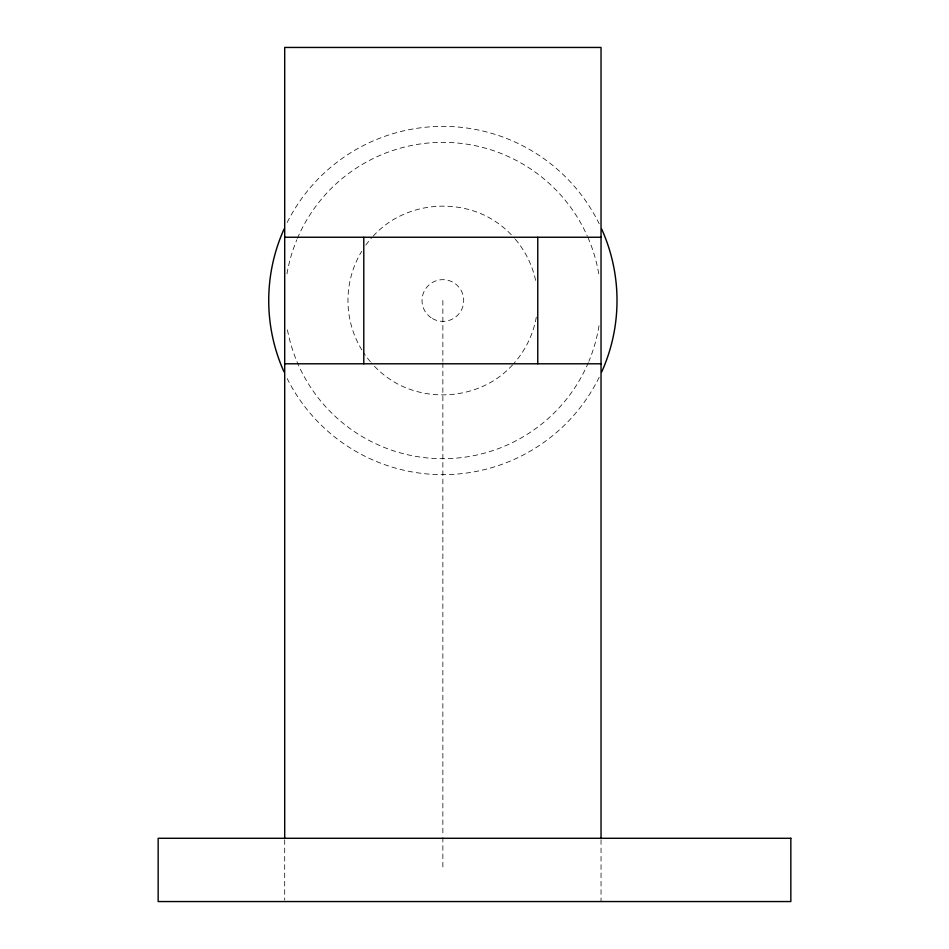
<?xml version="1.0" encoding="UTF-8"?>
<svg xmlns="http://www.w3.org/2000/svg" width="949" height="949" viewBox="0 0 949 949"><rect width="100%" height="100%" fill="white"/><g stroke="black" fill="none" stroke-linecap="round" stroke-linejoin="round"><path stroke-width="0.71" stroke-dasharray="4.75 3.56" d="M601.037 839.758L601.037 901.55M442.863 300.513L442.863 361.308M442.863 362.791L442.863 835.808M442.863 837.291L442.863 869.913M284.7 839.758L284.7 900.079M599.009 325.756A158.163 158.163 0 0 1 588.914 361.237M588.344 362.601A158.163 158.163 0 0 1 287.156 328.295M286.966 273.822A158.163 158.163 0 0 1 296.823 239.8M297.393 238.436A158.163 158.163 0 0 1 587.312 236.087M587.917 237.44A158.163 158.163 0 0 1 599.068 275.673M599.187 377.251A174.142 174.142 0 0 1 287.191 378.568M287.191 222.457A174.142 174.142 0 0 1 599.187 223.786M536.304 317.144A94.9 94.9 0 0 1 513.563 363.823M512.59 364.902A94.9 94.9 0 0 1 494.773 379.968C466.493 397.773 430.075 399.778 400.015 385.187A94.9 94.9 0 0 1 371.356 362.898M370.395 361.783A94.9 94.9 0 0 1 363.42 352.423M361.866 349.967A94.9 94.9 0 0 1 361.723 251.295M365.78 245.174A94.9 94.9 0 0 1 372.174 237.203M373.147 236.135A94.9 94.9 0 0 1 390.964 221.07C419.244 203.264 455.65 201.259 485.722 215.838A94.9 94.9 0 0 1 514.382 238.128M515.343 239.243A94.9 94.9 0 0 1 536.268 283.692M432.447 318.567A20.842 20.842 0 0 0 463.717 300.513A20.842 20.842 0 0 0 432.447 282.458A20.842 20.842 0 0 0 432.447 318.567"/><path stroke-width="1.42" d="M284.7 237.25L601.037 237.25M284.7 363.787L601.037 363.787M601.037 838.287L601.037 47.45L284.7 47.45L284.7 838.287M537.763 237.25L537.763 363.787M363.787 237.25L363.787 363.787M601.702 229.124A174.142 174.142 0 0 1 601.702 371.913M284.036 371.913A174.142 174.142 0 0 1 284.036 229.124M790.837 838.287L158.163 838.287L158.163 901.55L790.837 901.55L790.837 838.287"/></g></svg>
